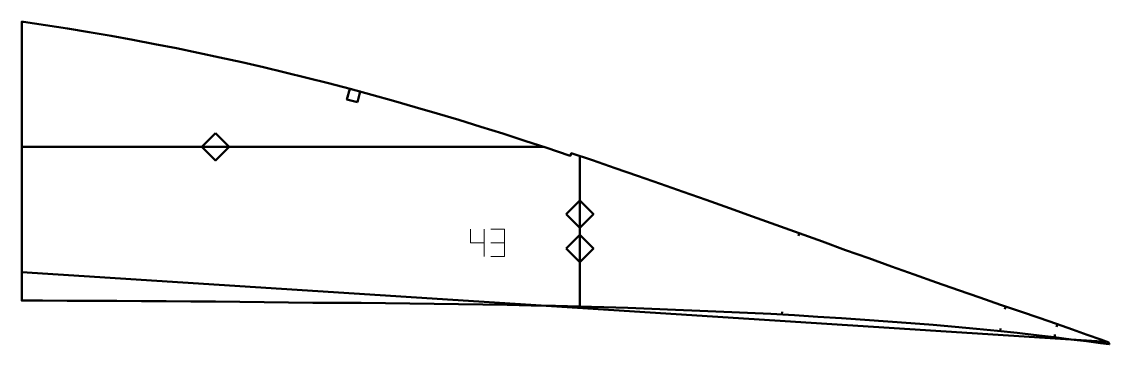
# Model space of a CAD drawing. Header units: metres. Extents: x 411 to 808, y 128 to 246.
import ezdxf

# ---------------------------------------------------------------- set-up
doc = ezdxf.new("R2010")
doc.units = ezdxf.units.M
doc.layers.add('Layer', color=1, linetype='Continuous', lineweight=50)
doc.layers.add('NumLabel', color=1, linetype='Continuous', lineweight=15)

msp = doc.modelspace()

# ---------------------------------------------------------------- linework, layer by layer
at = {"layer": 'Layer', "color": 7}
for p, q in [((410.78, 200), (601.21, 200)), ((475.59, 200), (487.59, 200)), ((614.59, 141.62), (614.59, 196.6)), ((614.59, 169.41), (614.59, 181.41)), ((614.59, 156.81), (614.59, 168.81)), ((410.78, 154.23), (807.26, 128.73))]:
    msp.add_line(p, q, dxfattribs=at)
at = {"layer": 'Layer'}
for p, q in [((694.76, 168.39), (694.43, 167.45)), ((688.51, 139.71), (688.42, 138.71)), ((770.16, 141.65), (769.84, 140.7)), ((789.09, 135.18), (788.76, 134.24)), ((768.3, 133.65), (768.2, 132.65)), ((788.16, 131.39), (788.08, 130.39))]:
    msp.add_line(p, q, dxfattribs=at)
for points in [[(807.85, 128.51), (804.86, 129.6), (799.97, 131.35), (794.61, 133.26), (788.76, 135.3), (782.39, 137.47), (775.55, 139.8), (768.32, 142.28), (760.76, 144.9), (752.95, 147.62), (744.94, 150.43), (736.79, 153.32), (728.51, 156.27), (720.14, 159.27), (711.71, 162.29), (703.22, 165.35), (694.72, 168.41), (686.21, 171.47), (677.71, 174.52), (669.25, 177.55), (660.81, 180.55), (652.41, 183.53), (644.06, 186.46), (635.74, 189.36), (627.47, 192.22), (619.24, 195.03), (611.5, 197.64), (611.18, 196.69), (610.74, 196.84), (602.61, 199.54), (594.51, 202.19), (586.46, 204.77), (578.43, 207.3), (570.44, 209.76), (562.47, 212.16), (554.52, 214.49), (546.58, 216.76), (538.65, 218.97), (530.73, 221.11), (522.81, 223.19), (514.9, 225.2), (506.98, 227.15), (499.06, 229.04), (491.13, 230.86), (483.19, 232.62), (475.25, 234.31), (467.31, 235.94), (459.35, 237.5), (451.39, 239), (443.41, 240.44), (435.43, 241.81), (427.44, 243.12), (419.44, 244.36), (411.43, 245.54), (410.78, 245.63), (410.78, 143.84), (418.34, 143.8), (427.39, 143.77), (436.43, 143.74), (445.45, 143.7), (454.47, 143.65), (463.49, 143.58), (472.51, 143.52), (481.49, 143.45), (490.42, 143.37), (499.33, 143.26), (508.22, 143.14), (517.08, 143.05), (525.93, 143), (534.8, 142.95), (543.66, 142.89), (552.54, 142.79), (561.45, 142.68), (570.36, 142.57), (579.21, 142.44), (588.02, 142.29), (596.83, 142.08), (605.68, 141.86), (614.54, 141.63), (623.37, 141.4), (632.13, 141.14), (640.86, 140.83), (649.62, 140.48), (658.4, 140.12), (667.16, 139.75), (675.84, 139.37), (684.43, 138.94), (692.99, 138.45), (701.58, 137.91), (710.19, 137.36), (718.73, 136.8), (727.16, 136.21), (735.47, 135.58), (743.67, 134.91), (751.71, 134.22), (759.54, 133.51), (767.11, 132.77), (774.38, 131.99), (781.34, 131.2), (787.92, 130.41), (794.05, 129.67), (799.69, 128.96), (804.83, 128.3), (807.99, 127.88), (807.85, 128.51)], [(533.38, 216.25), (529.52, 217.3), (530.56, 221.16), (534.42, 220.11), (533.38, 216.25)], [(481.59, 205), (486.59, 200), (481.59, 195), (476.59, 200), (481.59, 205)], [(609.59, 175.41), (614.59, 180.41), (619.59, 175.41), (614.59, 170.41), (609.59, 175.41)], [(609.59, 162.81), (614.59, 167.81), (619.59, 162.81), (614.59, 157.81), (609.59, 162.81)]]:
    msp.add_lwpolyline(points, close=True, dxfattribs=at)
at = {"layer": 'NumLabel', "color": 1}
for points in [[(574.63, 169.92), (574.63, 164.92), (579.63, 164.92), (579.63, 169.92), (579.63, 159.92)], [(582.13, 169.92), (587.13, 169.92), (587.13, 164.92), (582.13, 164.92), (587.13, 164.92), (587.13, 159.92), (582.13, 159.92)]]:
    msp.add_lwpolyline(points, dxfattribs=at)

doc.saveas('drawing.dxf')
